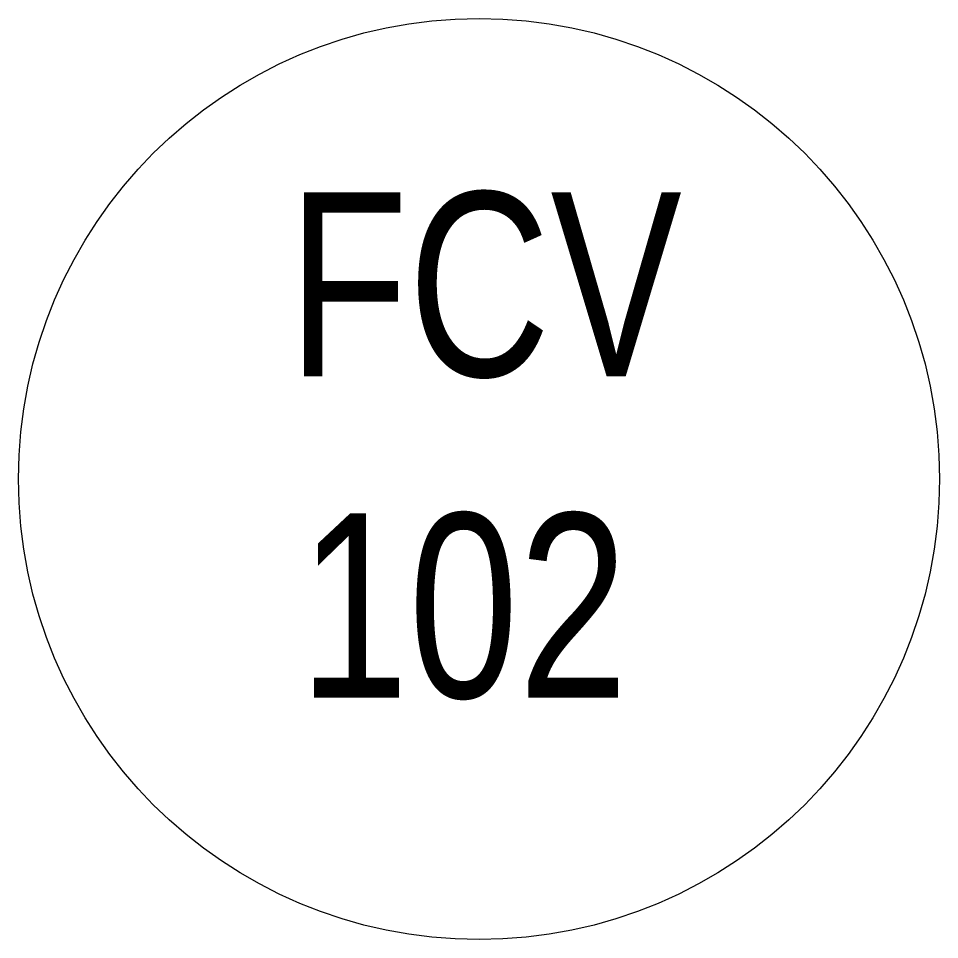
# Model space of a CAD drawing. Extents: x 11.303 to 11.703, y 5.588 to 5.988.
import ezdxf
from ezdxf.enums import TextEntityAlignment as Align

# ---------------------------------------------------------------- set-up
doc = ezdxf.new("R2010")
doc.units = 0
doc.header["$LTSCALE"] = 0.5
doc.layers.get('0').update_dxf_attribs({"linetype": 'CONTINUOUS'})
doc.layers.add('BORDER', color=7, linetype='CONTINUOUS')

msp = doc.modelspace()

# ---------------------------------------------------------------- linework, layer by layer
at = {"color": 0}
msp.add_circle((11.50287, 5.78797), 0.2, dxfattribs=at)

# ---------------------------------------------------------------- texts
at = {"layer": 'BORDER', "color": 0, "width": 0.8, "flags": 4}
for tag, text, p in [('FCV', 'PI', (11.50539, 5.87255)), ('102', '101', (11.49613, 5.73303))]:
    msp.add_attdef(tag, text=text, height=0.08, dxfattribs=at).set_placement(p, align=Align.MIDDLE)

doc.saveas('drawing.dxf')
